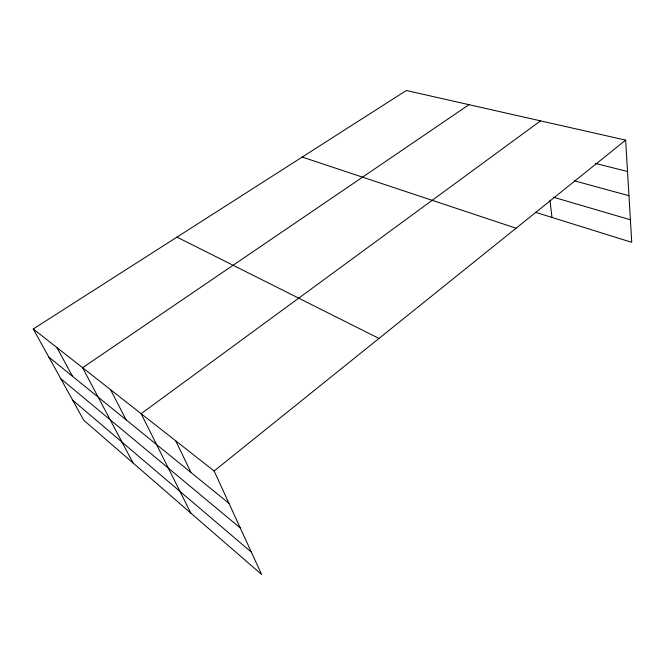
<?xml version="1.0" encoding="UTF-8"?>
<svg xmlns="http://www.w3.org/2000/svg" width="665" height="665" viewBox="0 0 665 665"><rect width="100%" height="100%" fill="white"/><g stroke="black" fill="none" stroke-linecap="round" stroke-linejoin="round"><path stroke-width="1" d="M625.64 140.124L406.323 90.498L33.25 328.976L83.773 420.255L261.619 574.502L214.122 470.986L625.64 140.124L631.75 242.326L535.483 212.293M540.545 120.872L141.138 413.688L190.847 513.122M469.008 104.688L82.593 367.712L133.108 463.039M595.316 163.374L627.519 171.512M574.485 180.838L628.965 195.718M553.355 197.189L630.403 219.774M302.184 157.065L516.065 228.228M176.957 237.114L379 338.427M33.25 328.976L214.122 470.986M48.794 357.055L228.968 503.347M60.756 378.676L240.256 527.944M72.643 400.155L251.345 552.108M56.907 347.554L72.51 376.315M110.556 389.673L126.117 419.839M175.784 440.887L190.996 472.516M549.93 200.115L551.983 217.438"/></g></svg>
